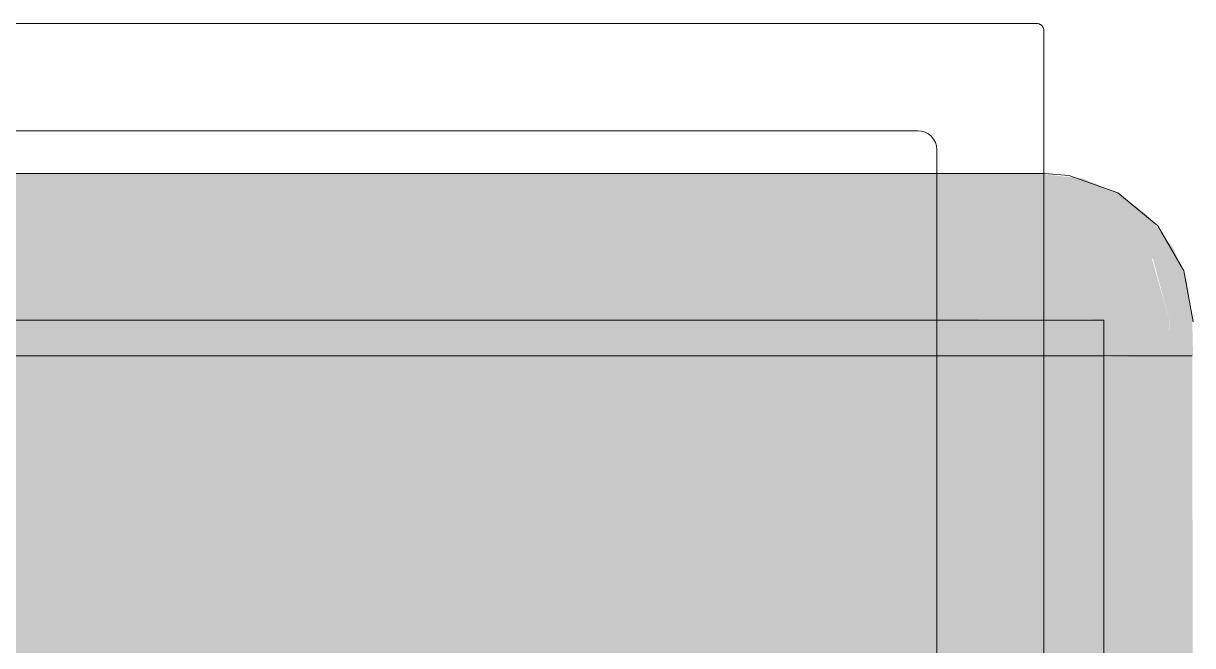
# Model space of a CAD drawing. Header units: metres. Extents: x 1.1 to 63.3, y -3.6 to 22.8.
# Drawn here: x 21.6746 to 21.9262, y 6.8111 to 6.945 of the extents above; entities that cross this region are included whole.
import ezdxf

# ---------------------------------------------------------------- set-up
doc = ezdxf.new("R2010")
doc.units = ezdxf.units.M
doc.layers.add('ARQ_1100_BASE_TÉRREO_GARAGEM_dwg', color=7, linetype='Continuous', lineweight=5, true_color=0x767676)
doc.layers.add('P-PIPE', color=7, linetype='Continuous', lineweight=5)
doc.layers.add('P-SANR-FIXT', color=7, linetype='Continuous', lineweight=5)

# ---------------------------------------------------------------- blocks, each defined once
blk = doc.blocks.new('USO_ESG_Cuba lavatório retângular - Uso geral-4179220-TÉRREO F_S 1')
at = {"layer": 'P-SANR-FIXT', "true_color": 0xf3f3f3, "transparency": 33554560}
h = blk.add_hatch(color=7, dxfattribs=at)
h.paths.add_polyline_path([(-0.1657047519650565, -0.05521161073454677), (-0.1731071461120028, -0.05521161073454679), (-0.1868844374562529, -0.05912621186443722), (-0.19644252170884, -0.06868429611702), (-0.2000525168769535, -0.08215698149949317), (-0.2000525168769535, -0.2500029056352048), (-0.1858498807490375, -0.2500029056352048), (-0.1858498807490375, -0.1449999999999511), (-0.01905000000000433, -0.1449999999999508), (-0.01905000000000433, -0.05521161073454652), (-0.06181123080295787, -0.05521161073454659)])
h.paths.add_polyline_path([(0.04208229035914079, -0.0552116107345464), (0.01904999999999567, -0.05521161073454645), (0.01904999999999567, -0.1449999999999508), (0.1869294648993039, -0.1449999999999505), (0.1869294648993039, -0.2500029056352042), (0.199995370764946, -0.2500029056352042), (0.199995370764946, -0.08215698149950112), (0.1960807696350556, -0.0683796901552424), (0.1865226853824685, -0.05882160590265965), (0.1719491918117641, -0.05521161073454618), (0.1459758115212395, -0.05521161073454622)])
h.paths.add_polyline_path([(0.1806165109818395, -0.07459047051765696), (0.1826340714713295, -0.07897534016493896), (0.1822976344801451, -0.07864906166728321), (0.1811502418688793, -0.07587901086380235)])
h.paths.add_polyline_path([(0.1982473394437791, -0.3500029056351988), (0.1869294648993039, -0.3500029056351988), (0.1869294648993039, -0.3576249999998696), (-0.1834779014831053, -0.3578007022312229), (-0.1836730923823029, -0.357624999999879), (-0.1858498807490332, -0.357624999999879), (-0.1858498807490332, -0.3500029056351994), (-0.2000525168769535, -0.3500029056351994), (-0.1999560056492136, -0.357624999999879), (-0.1961379157470631, -0.3710421065387052), (-0.186579831494476, -0.380600190791288), (-0.1731071461120028, -0.3842101859594101), (0.1730499999999953, -0.3842101859594009), (0.1869294648993039, -0.3801934112744562), (0.1963853755968325, -0.3707375005769276), (0.199995370764946, -0.3572648151944545), (0.199995370764946, -0.3500029056351988), (0.1995483657979698, -0.3500029056351988)])
h.paths.add_polyline_path([(0.1806165109818395, -0.3648313261762987), (0.1757456890852009, -0.3669988546279041), (0.1765579198322089, -0.3665124496745999), (0.1773218229328155, -0.366196030649991)])
h = blk.add_hatch(color=7, dxfattribs=at)
h.paths.add_polyline_path([(-0.2036768525329552, -0.0821569814994932), (-0.2050525168769524, -0.0821569814994932), (-0.2048821460083977, -0.2500029056352048), (-0.2000525168769535, -0.2500029056352048), (-0.2000525168769535, -0.08215698149983103), (-0.2035880507828881, -0.0821569814994932)])
h.paths.add_polyline_path([(-0.2050480196664513, -0.3500029056351994), (-0.2050525168769524, -0.3500029056351994), (-0.2048821460083977, -0.3572648151944551), (-0.2000525168769535, -0.3572648151944638), (-0.2000525168769535, -0.3500029056351994), (-0.2048821460083977, -0.3500029056351994)])
h = blk.add_hatch(color=7, dxfattribs=at)
h.paths.add_polyline_path([(0.1869294648993039, -0.1449999999999505), (0.01904999999999567, -0.1449999999999508), (0.01904999999999567, -0.2049999987482553), (0.02255892868878783, -0.2052637596878346), (0.0242765731953915, -0.2060121422602757), (0.02566304157591794, -0.2070515885537963), (0.02650502393948207, -0.2088205461131363), (0.02620106032309883, -0.2111199046164458), (0.02464244904624667, -0.2127105032312965), (0.02388009809944093, -0.2132404111361854), (0.02367357410574841, -0.2158568159527801), (0.02248571543989826, -0.2158568159527801), (0.0221879462785587, -0.2234741447379839), (0.02464244904624667, -0.2253575509537019), (0.03037400338974301, -0.2330418012424373), (0.03366221140863527, -0.2409802376375599), (0.03485424853044672, -0.2500029056352044), (0.1869294648993039, -0.2500029056352042), (0.1869294648993039, -0.1975352954706731)])
h.paths.add_polyline_path([(-0.0748739118420017, -0.1449999999999509), (-0.1858498807490375, -0.1449999999999511), (-0.1858498807490375, -0.2500029056352048), (-0.03484968565130082, -0.249999999999953), (-0.03366221140864827, -0.24098023763756), (-0.03018071308792774, -0.2325751571743069), (-0.02377566629997932, -0.2246924451597749), (-0.02218794627856736, -0.2234741447379839), (-0.02271132290724834, -0.2158568159527802), (-0.0238800980994496, -0.2158568159527802), (-0.0238800980994496, -0.2132404111361855), (-0.02586935410509974, -0.2115549574590618), (-0.02645916106892391, -0.2105655602027157), (-0.02650502393949073, -0.2088205461131364), (-0.02520777573221236, -0.2068046982371013), (-0.02367186166114284, -0.2055664028143154), (-0.0205323402973999, -0.2049999987482554), (-0.01905000000000433, -0.2049999987482554), (-0.01905000000000433, -0.1449999999999508), (-0.06181123080295787, -0.1449999999999509)])
h.paths.add_polyline_path([(-0.1657047519650522, -0.3500029056351994), (-0.1858498807490332, -0.3500029056351994), (-0.1858498807490332, -0.357624999999879), (-0.1835619370551526, -0.357624999999879), (-0.1835418990687419, -0.357624999999879), (0.1869294648993039, -0.3576249999998696), (0.1869294648993039, -0.3500029056351988), (-0.1577742693706983, -0.3500029056351994)])
for points in [[(-0.2049860909070025, -0.2500029056352048), (-0.2050525168769524, -0.2500029056352048), (-0.2048689608543546, -0.3500029056351994), (-0.2000525168769535, -0.3500029056351994), (-0.2000525168769535, -0.2500029056352048), (-0.2048821460083977, -0.2500029056352048)], [(0.1869294648993039, -0.2500029056352042), (0.0348280624466512, -0.2501642445455404), (0.03366221140863527, -0.2590197623623458), (0.03018071308791907, -0.267424842825599), (0.02417269287365025, -0.2750029056352074), (0.01742484282564175, -0.2801807130878806), (0.008585204783452049, -0.2837194219992086), (-4.331468517193571e-15, -0.2848496856512537), (-0.009864470221908539, -0.2833123219569472), (-0.01795620956528955, -0.2797729810480389), (-0.0252733605214253, -0.2738202292037485), (-0.03042678786840147, -0.2668307657532349), (-0.03374861817991748, -0.2583634377741046), (-0.03484968565130082, -0.2500029056352046), (-0.1858498807490375, -0.2502871323251918), (-0.1858498807490332, -0.3500029056351994), (0.1869294648993039, -0.3499262666425816), (0.1869294648993039, -0.2500795446278213)], [(-0.2043826438958729, -0.3572648151944551), (-0.2050525168769524, -0.3572648151944551), (-0.2036768525338388, -0.3662261323604014), (-0.2007726487277638, -0.3732375005769277), (-0.1952608442088499, -0.3801874599414319), (-0.1890798314944798, -0.3849303178102161), (-0.1813752164688338, -0.3881216738467023), (-0.1731071461120028, -0.3890398150908543), (-0.1731071461120028, -0.3842101859594101), (-0.186579831494476, -0.380600190791288), (-0.19644252170884, -0.3707375005769283), (-0.2000525168769535, -0.3572648151944551), (-0.2039640047642457, -0.3572648151944551)], [(-0.1836730923823029, -0.3572648151944551), (-0.1823547805921527, -0.3615366381272753), (-0.1806736570938471, -0.3648313261762993), (-0.1835418990687419, -0.357624999999879)], [(-0.1657047519650522, -0.3842101859594101), (-0.1731071461115784, -0.3842101859594101), (-0.1731071461120028, -0.389210185959409), (0.1730499999999953, -0.3890398150908537), (0.1730499999999953, -0.3842101859594009), (-0.06181123080295787, -0.3842101859594099)]]:
    blk.add_hatch(color=7, dxfattribs=at).paths.add_polyline_path(points)
h = blk.add_hatch(color=7, dxfattribs=at)
h.paths.add_polyline_path([(-0.1858498807490375, -0.2500029056352048), (-0.2000525168769535, -0.2500029056352048), (-0.2000525168769535, -0.3500029056351994), (-0.1858498807490332, -0.3497186789452124), (-0.1858498807490375, -0.2502871323251918)])
h.paths.add_polyline_path([(0.199995370764946, -0.2500029056352042), (0.1869294648993039, -0.2500795446278213), (0.1869294648993039, -0.3500029056351988), (0.199995370764946, -0.3499335425856929), (0.199995370764946, -0.2500722686847099)])
at = {"layer": 'P-SANR-FIXT'}
for p, q in [((-0.1858498807490332, -0.1450000000000031), (-0.1858498807490332, -0.3576249999999223)), ((-0.1858498807490332, -0.3576249999999223), (0.1869294648993039, -0.3576249999999216)), ((-0.1731071461120028, -0.3892101859594003), (0.1730499999999953, -0.3892101859594084))]:
    blk.add_line(p, q, dxfattribs=at)
at = {"layer": 'P-SANR-FIXT', "color": 8, "true_color": 0x797979}
for p, q in [((-0.07487391184199738, -0.3576249999999221), (-0.1858498807490332, -0.3576249999999223)), ((0.07595349599226806, -0.3576249999999218), (-0.07487391184199738, -0.3576249999999221))]:
    blk.add_line(p, q, dxfattribs=at)
at = {"layer": 'P-SANR-FIXT', "flags": 128}
blk.add_lwpolyline([(-0.2050525168769524, -0.3572648151944551), (-0.2030951015577924, -0.3682752303315668), (-0.197462732279772, -0.3779363447879396), (-0.1888456427540131, -0.3850642115324952), (-0.1782998371927188, -0.388785327129546), (-0.1731071461120028, -0.3892101859594003)], dxfattribs=at)
blk = doc.blocks.new('ARQ_1100_BASE_TÉRREO_GARAGEM_dwg-4178582-TÉRREO F_S 1')
at = {"color": 253, "lineweight": 5, "true_color": 0xaaaaaa}
for p, q in [((40.76108558787837, 2.471294665931155), (40.76108558787837, 2.104993516954499)), ((40.76273027048126, 2.472939335591913), (40.7934037779343, 2.472939335591913)), ((40.78829111766486, 2.449884043021739), (40.7934037779343, 2.449884043021739)), ((40.78418490393119, 2.131068098323439), (40.78418490393119, 2.445772372647496))]:
    blk.add_line(p, q, dxfattribs=at)
at = {"color": 254, "lineweight": 5, "true_color": 0xcecece}
for p, q in [((40.79357414880285, 2.472939335591913), (40.7940734463559, 2.472939335591913)), ((40.79407365091538, 2.472939335591913), (40.79486791862121, 2.472939335591913)), ((40.79486824402836, 2.472939335591913), (40.79590335385544, 2.472939335591913)), ((40.7959037779343, 2.472939335591913), (40.79710918885851, 2.472939335591913)), ((40.79710968270879, 2.472939335591913), (40.79840324796766, 2.472939335591913)), ((40.7984037779343, 2.472939335591913), (41.12869591841803, 2.472939335591914)), ((40.79357414880285, 2.449884043021739), (40.79404017774517, 2.449884043021739)), ((40.79407365091538, 2.449884043021739), (40.79481499590418, 2.449884043021739)), ((40.79486824402836, 2.449884043021739), (40.7958343836278, 2.449884043021739)), ((40.7959037779343, 2.449884043021739), (40.79702887132729, 2.449884043021739)), ((40.79710968270879, 2.449884043021739), (40.7983170566399, 2.449884043021739)), ((40.7984037779343, 2.449884043021739), (41.02164095472566, 2.44988404302174))]:
    blk.add_line(p, q, dxfattribs=at)
at = {"color": 253, "lineweight": 5, "true_color": 0xaaaaaa, "flags": 128}
blk.add_lwpolyline([(40.79350444355048, 2.126159318828901), (40.78880473898133, 2.126159318828901), (40.78778885792222, 2.126563242716071), (40.78715505134374, 2.126755689825317), (40.78655409471137, 2.12703498486081), (40.78553518243404, 2.127798851848314), (40.78489912006526, 2.128600503323186), (40.7845883849526, 2.129185598930065), (40.78436224197586, 2.129808338037439), (40.78418490393124, 2.131068098323439), (40.78418490393123, 2.445219703977016)], dxfattribs=at)
at = {"color": 253, "lineweight": 5, "true_color": 0xaaaaaa}
for centre, radius, start, end in [((40.76273027048128, 2.471294665931173), 0.001644669660739623, 90.00000000040225, 179.9999993171476), ((40.7627302703375, 2.471294666074952), 0.00164466951696141, 89.999994991134, 180.0000043256268), ((40.78829655172467, 2.445772372598438), 0.004111674014171341, 90.07572311957048, 179.9999993164452)]:
    blk.add_arc(centre, radius, start, end, dxfattribs=at)

msp = doc.modelspace()

# ---------------------------------------------------------------- linework, layer by layer
at = {"layer": 'P-PIPE', "color": 8, "true_color": 0x797979}
for p, q in [((21.92257102114738, 6.873466779137597), (21.52126319798514, 6.873466779137587)), ((21.92377925384932, 6.873466779137597), (21.92260518085255, 6.873466779137597)), ((21.92481928496575, 6.873466779137597), (21.92381108562703, 6.873466779137597)), ((21.92562023809483, 6.873466779137597), (21.92484661953297, 6.873466779137597)), ((21.92612752960444, 6.873466779137597), (21.92564121264595, 6.873466779137597))]:
    msp.add_line(p, q, dxfattribs=at)

# ---------------------------------------------------------------- block references
at = {"layer": 'ARQ_1100_BASE_TÉRREO_GARAGEM_dwg', "color": 253, "true_color": 0xaaaaaa, "rotation": 270.0000000000001}
msp.add_blockref('ARQ_1100_BASE_TÉRREO_GARAGEM_dwg-4178582-TÉRREO F_S 1', (19.42128461865324, 47.70607783739612), dxfattribs=at)
at = {"layer": 'P-SANR-FIXT', "rotation": 180}
msp.add_blockref('USO_ESG_Cuba lavatório retângular - Uso geral-4179220-TÉRREO F_S 1', (21.72125856875008, 6.523463873502399), dxfattribs=at)

doc.saveas('drawing.dxf')
